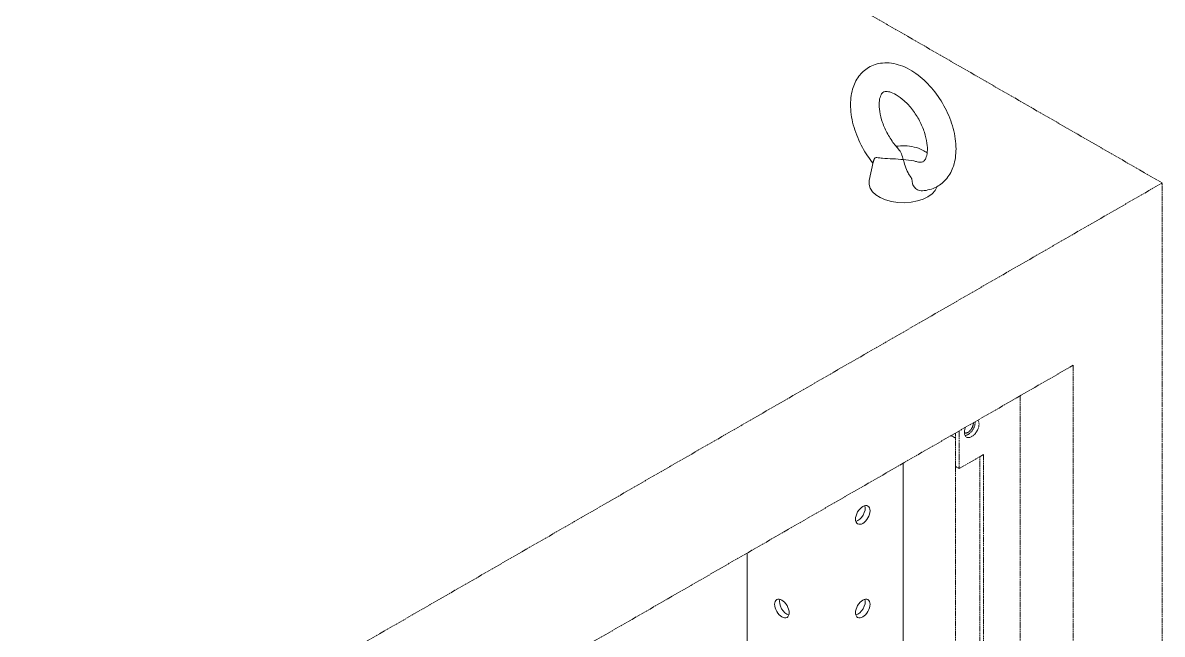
# Model space of a CAD drawing. Header units: millimetres. Extents: x 0 to 8410, y 0 to 5940.
# Drawn here: x 7339.4 to 7837.2, y 4864.7 to 5131.8 of the extents above; entities that cross this region are included whole.
import ezdxf

# ---------------------------------------------------------------- set-up
doc = ezdxf.new("R2010")
doc.units = ezdxf.units.MM
doc.header["$LTSCALE"] = 10
doc.linetypes.add('DOUBLE_DASH_CHAIN', pattern=[1.2403, 0.6614, -0.0827, 0.1654, -0.0827, 0.1654, -0.0827])
doc.layers.add('가시적인 것(ISO)', color=3, linetype='Continuous', lineweight=5, true_color=0x00ff00)
doc.layers.add('참조(ISO)', color=6, linetype='DOUBLE_DASH_CHAIN', lineweight=5, true_color=0xff00ff)
doc.layers.add('해치(ISO)', color=7, linetype='Continuous', lineweight=5)

msp = doc.modelspace()

# ---------------------------------------------------------------- hatches: boundary and pattern name
at = {"layer": '해치(ISO)'}
h = msp.add_hatch(dxfattribs=at)
h.set_pattern_fill('ANSI31', color=256, scale=254, angle=75, style=0)
h.set_pattern_definition([(119.99998, (0, 0), (-27.49631, -15.87499), [])])
edge = h.paths.add_edge_path()
edge.add_line((7404.27, 4779.83), (7404.27, 4781.46))
edge.add_line((7404.27, 4781.46), (7404.27, 4781.94))
edge.add_line((7404.27, 4781.94), (7404.27, 4785.7))
edge.add_line((7404.27, 4785.7), (7404.27, 4786.36))
edge.add_line((7404.27, 4786.36), (7404.27, 4792.16))
edge.add_line((7404.27, 4792.16), (7404.27, 4792.17))
edge.add_line((7404.27, 4792.17), (7404.27, 4792.3))
edge.add_line((7404.27, 4792.3), (7404.27, 4796.6))
edge.add_line((7404.27, 4796.6), (7404.27, 4801.48))
edge.add_line((7404.27, 4801.48), (7404.27, 4808.84))
edge.add_line((7404.27, 4808.84), (7404.27, 4812.54))
edge.add_line((7404.27, 4812.54), (7403.36, 4813.06))
edge.add_line((7403.36, 4813.06), (7401.61, 4814.07))
edge.add_line((7401.61, 4814.07), (7401.1, 4814.36))
edge.add_line((7401.1, 4814.36), (7399.49, 4815.29))
edge.add_line((7399.49, 4815.29), (7381.65, 4825.56))
edge.add_line((7381.65, 4825.56), (7377.4, 4828.01))
edge.add_line((7377.4, 4828.01), (7375.98, 4828.82))
edge.add_line((7375.98, 4828.82), (7375.98, 4827.19))
edge.add_ellipse((7378.1, 4825.97), major_axis=(1.5, -2.6), ratio=0.578093, start_angle=225.1108, end_angle=315.1108)
edge.add_line((7378.1, 4823.51), (7397.55, 4812.32))
edge.add_ellipse((7397.55, 4808.64), major_axis=(2.25, -3.9), ratio=0.578093, start_angle=45.1108, end_angle=135.1108, ccw=False)
edge.add_line((7400.73, 4806.81), (7400.73, 4784.32))
edge.add_ellipse((7402.85, 4783.1), major_axis=(1.5, -2.6), ratio=0.578093, start_angle=225.1108, end_angle=315.1108)
edge.add_line((7402.85, 4780.65), (7404.27, 4779.83))
edge = h.paths.add_edge_path()
edge.add_line((6488.28, 5307.32), (6489.69, 5306.5))
edge.add_ellipse((6489.69, 5308.95), major_axis=(1.5, -2.6), ratio=0.578093, start_angle=315.1108, end_angle=405.1108)
edge.add_line((6491.82, 5307.73), (6491.82, 5330.21))
edge.add_ellipse((6495, 5328.38), major_axis=(-2.25, 3.9), ratio=0.578093, start_angle=315.1108, end_angle=405.1108, ccw=False)
edge.add_line((6495, 5332.06), (6514.44, 5320.86))
edge.add_ellipse((6514.44, 5323.32), major_axis=(1.5, -2.6), ratio=0.578093, start_angle=315.1108, end_angle=405.1108)
edge.add_line((6516.56, 5322.09), (6516.56, 5323.73))
edge.add_line((6516.56, 5323.73), (6498.56, 5334.1))
edge.add_line((6498.56, 5334.1), (6498.55, 5334.1))
edge.add_line((6498.55, 5334.1), (6488.28, 5340.02))
edge.add_line((6488.28, 5340.02), (6488.28, 5307.32))

# ---------------------------------------------------------------- linework, layer by layer
at = {"layer": '가시적인 것(ISO)'}
for p, q in [((7710.9, 5070.92), (7709.16, 5062.92)), ((7724.05, 3514.94), (7724.05, 4939.46)), ((7655.82, 4656.62), (7655.82, 4900.18))]:
    msp.add_line(p, q, dxfattribs=at)
for centre, major_axis, ratio, start_param, end_param in [((7724.05, 5061.84), (15, 0), 0.575862, 3.01707, 6.096736), ((7704.25, 4918.05), (2.25, 3.9), 0.578093, 3.631445, 5.793333), ((7673.14, 4877.18), (2.25, -3.9), 0.578093, 3.631445, 5.793333), ((7704.25, 4877.18), (2.25, 3.9), 0.578093, 3.631445, 5.793333)]:
    msp.add_ellipse(centre, major_axis=major_axis, ratio=ratio, start_param=start_param, end_param=end_param, dxfattribs=at)
for centre, major_axis in [((7706.37, 4916.83), (-2.25, -3.9)), ((7671.01, 4875.95), (-2.25, 3.9)), ((7706.37, 4875.95), (-2.25, -3.9))]:
    msp.add_ellipse(centre, major_axis=major_axis, ratio=0.578093, dxfattribs=at)
for points, knots in [([(7732.38, 5058.45), (7734.55, 5058.56), (7736.72, 5059.13), (7740.36, 5061.09), (7741.86, 5062.36), (7744.37, 5065.45), (7745.32, 5067.3), (7746.75, 5071.62), (7747.09, 5074.14), (7747.09, 5079.65), (7746.64, 5082.66), (7745.02, 5088.68), (7743.83, 5091.68), (7740.88, 5097.37), (7739.11, 5100.07), (7735.12, 5104.96), (7732.9, 5107.15), (7728.11, 5110.8), (7725.54, 5112.26), (7720.29, 5114.08), (7717.61, 5114.5), (7712.83, 5114.02), (7710.73, 5113.36), (7707.23, 5111.27), (7705.79, 5109.94), (7703.4, 5106.73), (7702.5, 5104.81), (7701.2, 5100.36), (7700.93, 5097.76), (7701.11, 5092.16), (7701.64, 5089.12), (7703.43, 5083.11), (7704.68, 5080.13), (7707.55, 5074.88), (7709.09, 5072.57), (7710.8, 5070.45)], [5.209764, 5.209764, 5.209764, 5.209764, 5.47935, 5.47935, 5.715186, 5.715186, 5.97159, 5.97159, 6.284271, 6.284271, 6.637452, 6.637452, 6.99156, 6.99156, 7.341733, 7.341733, 7.693611, 7.693611, 8.049737, 8.049737, 8.383478, 8.383478, 8.646431, 8.646431, 8.882181, 8.882181, 9.143321, 9.143321, 9.462301, 9.462301, 9.816837, 9.816837, 10.170371, 10.170371, 10.473179, 10.473179, 10.473179, 10.473179]), ([(7730.19, 5071.1), (7730.99, 5070.91), (7731.59, 5070.9), (7732.6, 5071.04), (7732.83, 5071.17), (7733.39, 5071.73), (7733.66, 5072.09), (7734.2, 5073.36), (7734.44, 5074.3), (7734.63, 5076.58), (7734.6, 5077.87), (7734.2, 5080.75), (7733.83, 5082.34), (7732.74, 5085.65), (7732, 5087.37), (7730.23, 5090.72), (7729.19, 5092.34), (7726.93, 5095.29), (7725.71, 5096.62), (7723.3, 5098.81), (7722.1, 5099.69), (7719.92, 5100.96), (7718.93, 5101.36), (7717.29, 5101.8), (7716.65, 5101.84), (7715.61, 5101.74), (7715.36, 5101.61), (7714.77, 5101.11), (7714.4, 5100.67), (7713.81, 5099.09), (7713.6, 5098.11), (7713.46, 5095.78), (7713.53, 5094.45), (7713.99, 5091.52), (7714.4, 5089.9), (7715.57, 5086.57), (7716.34, 5084.85), (7718.17, 5081.53), (7719.24, 5079.92), (7720.88, 5077.86), (7721.38, 5077.27), (7721.89, 5076.72)], [4.994869, 4.994869, 4.994869, 4.994869, 5.263166, 5.263166, 5.648042, 5.648042, 5.908761, 5.908761, 6.191619, 6.191619, 6.453877, 6.453877, 6.725128, 6.725128, 7.005702, 7.005702, 7.290598, 7.290598, 7.573711, 7.573711, 7.849064, 7.849064, 8.113714, 8.113714, 8.379918, 8.379918, 8.739919, 8.739919, 9.083993, 9.083993, 9.359849, 9.359849, 9.622617, 9.622617, 9.894958, 9.894958, 10.176236, 10.176236, 10.461234, 10.461234, 10.581689, 10.581689, 10.581689, 10.581689]), ([(7720.9, 5077.84), (7722.13, 5078.02), (7723.4, 5078.1), (7726.07, 5078.02), (7727.47, 5077.85), (7730.12, 5077.23), (7731.38, 5076.78), (7733.22, 5075.85), (7733.89, 5075.42), (7734.49, 5074.95)], [3.675015, 3.675015, 3.675015, 3.675015, 3.975565, 3.975565, 4.311836, 4.311836, 4.650179, 4.650179, 4.869992, 4.869992, 4.869992, 4.869992]), ([(7712.51, 5072.93), (7712.46, 5072.94), (7712.41, 5072.94), (7712.21, 5072.94), (7712.06, 5072.92), (7711.82, 5072.82), (7711.72, 5072.76), (7711.57, 5072.61), (7711.51, 5072.54), (7711.47, 5072.46), (7711.47, 5072.46), (7711.47, 5072.45)], [0.2713929, 0.2713929, 0.2713929, 0.2713929, 0.2880812, 0.2880812, 0.3395909, 0.3395909, 0.3839359, 0.3839359, 0.4183335, 0.4183335, 0.4192399, 0.4192399, 0.4192399, 0.4192399]), ([(7724.05, 5072.06), (7722.6, 5072.2), (7721.02, 5072.29), (7717.89, 5072.47), (7716.36, 5072.55), (7714.2, 5072.72), (7713.33, 5072.81), (7712.51, 5072.93)], [0, 0, 0, 0, 0.438896, 0.438896, 0.877793, 0.877793, 1.145199, 1.145199, 1.145199, 1.145199]), ([(7721.89, 5076.72), (7721.91, 5076.7), (7721.93, 5076.67), (7722.47, 5076.07), (7722.9, 5075.35), (7723.56, 5073.76), (7723.81, 5072.9), (7724.05, 5072.06)], [4.0739667, 4.0739667, 4.0739667, 4.0739667, 4.0915977, 4.0915977, 4.530494, 4.530494, 4.9693903, 4.9693903, 4.9693903, 4.9693903]), ([(7710.9, 5070.92), (7710.93, 5071.03), (7710.95, 5071.14), (7711.01, 5071.35), (7711.04, 5071.45), (7711.11, 5071.66), (7711.15, 5071.76), (7711.23, 5071.96), (7711.28, 5072.06), (7711.37, 5072.26), (7711.42, 5072.36), (7711.47, 5072.45)], [2.4807168, 2.4807168, 2.4807168, 2.4807168, 2.5148803, 2.5148803, 2.5490438, 2.5490438, 2.5832073, 2.5832073, 2.6173707, 2.6173707, 2.6515342, 2.6515342, 2.6515342, 2.6515342]), ([(7724.05, 5072.06), (7725.49, 5071.93), (7727.08, 5071.74), (7729.16, 5071.34), (7729.68, 5071.23), (7730.19, 5071.1)], [0, 0, 0, 0, 0.4388963, 0.4388963, 0.5854644, 0.5854644, 0.5854644, 0.5854644]), ([(7727.34, 5064.38), (7726.86, 5065.02), (7726.46, 5065.66), (7725.62, 5067.21), (7725.2, 5068.26), (7724.53, 5070.27), (7724.28, 5071.23), (7724.05, 5072.06)], [3.824192, 3.824192, 3.824192, 3.824192, 4.091598, 4.091598, 4.530494, 4.530494, 4.96939, 4.96939, 4.96939, 4.96939]), ([(7727.91, 5062.68), (7727.9, 5062.83), (7727.88, 5062.99), (7727.82, 5063.3), (7727.78, 5063.45), (7727.68, 5063.76), (7727.62, 5063.91), (7727.49, 5064.17), (7727.42, 5064.29), (7727.34, 5064.38)], [0, 0, 0, 0, 0.050302, 0.050302, 0.0967636, 0.0967636, 0.1466768, 0.1466768, 0.1919853, 0.1919853, 0.1919853, 0.1919853]), ([(7732.38, 5058.45), (7732, 5058.43), (7731.62, 5058.47), (7730.59, 5058.7), (7729.98, 5059.01), (7728.96, 5059.87), (7728.56, 5060.41), (7728.07, 5061.55), (7727.94, 5062.1), (7727.91, 5062.68)], [1.2922566, 1.2922566, 1.2922566, 1.2922566, 1.4358413, 1.4358413, 1.680633, 1.680633, 1.9138398, 1.9138398, 2.1073942, 2.1073942, 2.1073942, 2.1073942])]:
    msp.add_open_spline(points, degree=3, knots=knots, dxfattribs=at)
at = {"layer": '참조(ISO)', "ltscale": 0.362676}
msp.add_line((7837.18, 5061.84), (6917.95, 5591.2), dxfattribs=at)
at = {"layer": '참조(ISO)', "ltscale": 0.361594}
msp.add_line((7405.89, 4813.48), (7837.18, 5061.84), dxfattribs=at)
at = {"layer": '참조(ISO)', "ltscale": 0.362556}
msp.add_line((7837.18, 3345), (7837.18, 5061.84), dxfattribs=at)
at = {"layer": '참조(ISO)', "ltscale": 0.363759}
msp.add_line((7405.89, 4756.25), (7798.29, 4982.22), dxfattribs=at)
at = {"layer": '참조(ISO)', "ltscale": 0.362815}
msp.add_line((7798.29, 4982.22), (7798.29, 3510.64), dxfattribs=at)
at = {"layer": '참조(ISO)', "ltscale": 0.362595}
msp.add_line((7775.17, 4968.9), (7775.17, 3523.95), dxfattribs=at)
at = {"layer": '참조(ISO)', "ltscale": 0.405672}
msp.add_line((7748.51, 4953.55), (7748.51, 4937.1), dxfattribs=at)
at = {"layer": '참조(ISO)', "ltscale": 0.005771}
msp.add_line((7745.08, 4951.45), (7745.02, 4951.54), dxfattribs=at)
at = {"layer": '참조(ISO)', "ltscale": 0.080931}
msp.add_line((7746.89, 4950.41), (7745.08, 4951.45), dxfattribs=at)
at = {"layer": '참조(ISO)', "ltscale": 0.359492}
msp.add_line((7746.89, 4938.04), (7746.89, 4952.62), dxfattribs=at)
at = {"layer": '참조(ISO)', "ltscale": 0.403128}
msp.add_line((7748.51, 4937.1), (7759.12, 4943.21), dxfattribs=at)
at = {"layer": '참조(ISO)', "ltscale": 0.36282}
msp.add_line((7757.49, 4316.84), (7757.49, 4942.27), dxfattribs=at)
at = {"layer": '참조(ISO)', "ltscale": 0.361778}
msp.add_line((7759.12, 4943.21), (7759.12, 4315.9), dxfattribs=at)
at = {"layer": '참조(ISO)', "ltscale": 0.072907}
msp.add_line((7748.51, 4937.1), (7746.89, 4938.04), dxfattribs=at)
at = {"layer": '참조(ISO)', "ltscale": 0.362215}
msp.add_line((7746.89, 4938.04), (7746.89, 4357.72), dxfattribs=at)
at = {"layer": '참조(ISO)', "ltscale": 0.388255}
msp.add_ellipse((7753.96, 4954.71), major_axis=(2.25, 3.9), ratio=0.578093, start_param=1.784821, end_param=6.065293, dxfattribs=at)
at = {"layer": '참조(ISO)', "ltscale": 0.312577}
msp.add_ellipse((7752.33, 4955.64), major_axis=(-1.66, -2.88), ratio=0.578093, start_param=0.0619, end_param=2.394921, dxfattribs=at)
at = {"layer": '참조(ISO)', "ltscale": 0.365583}
msp.add_ellipse((7752.33, 4955.64), major_axis=(-2.25, -3.9), ratio=0.578093, start_param=0.369033, end_param=2.384287, dxfattribs=at)

doc.saveas('drawing.dxf')
